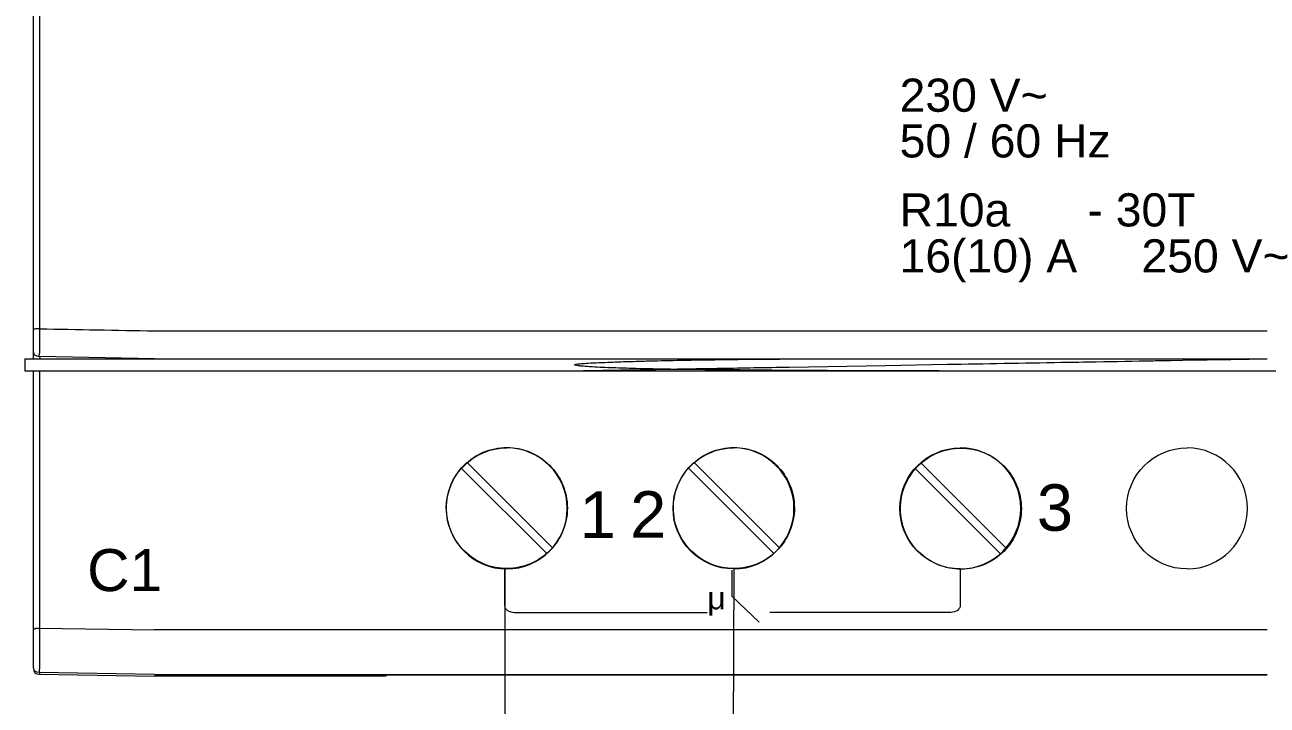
# Model space of a CAD drawing. Header units: millimetres. Extents: x 2593 to 3010, y 1326 to 1702.
# Drawn here: x 2761.05 to 2773.15, y 1595.64 to 1602.26 of the extents above; entities that cross this region are included whole.
import ezdxf

# ---------------------------------------------------------------- set-up
doc = ezdxf.new("R2010")
doc.units = ezdxf.units.MM
doc.layers.add('02_Commande', color=250, linetype='Continuous', lineweight=18)
doc.layers.add('03_Symbole', color=250, linetype='Continuous', lineweight=15)
doc.layers.add('04_Texte', color=7, linetype='Continuous')
doc.styles.add('MtXpl_Arial_Rounded', font='')
doc.styles.get("Standard").update_dxf_attribs({"font": 'arial.ttf'})
doc.styles.get('MtXpl_Arial_Rounded').set_extended_font_data('Arial Rounded')

msp = doc.modelspace()

# ---------------------------------------------------------------- linework, layer by layer
at = {"layer": '02_Commande'}
for p, q in [((2765.731, 1585.797), (2765.731, 1596.961)), ((2767.945, 1591.266), (2767.962, 1596.969))]:
    msp.add_line(p, q, dxfattribs=at)
at = {"layer": '03_Symbole', "color": 0, "lineweight": 0}
for points in [[(2761.137, 1599.307), (2761.137, 1603.153)], [(2761.137, 1599.09), (2761.137, 1599.307)], [(2762.315, 1599.282), (2773.154, 1599.282)], [(2761.052, 1599.011), (2762.315, 1599.011)], [(2761.052, 1599.011), (2761.052, 1598.893)], [(2761.137, 1599.011), (2761.137, 1599.089)], [(2762.315, 1599.011), (2761.195, 1599.031)], [(2762.315, 1599.011), (2773.154, 1599.011)], [(2761.052, 1598.893), (2766.405, 1598.893)], [(2761.137, 1596.389), (2761.137, 1598.893)], [(2761.195, 1598.893), (2761.195, 1596.388)], [(2766.406, 1598.893), (2769.697, 1598.893)], [(2769.697, 1598.893), (2774.418, 1598.893)], [(2761.137, 1596.013), (2761.137, 1596.389)], [(2761.195, 1596.388), (2762.315, 1596.369)], [(2773.155, 1596.369), (2762.316, 1596.369)], [(2761.137, 1595.997), (2761.137, 1596.013)], [(2762.315, 1595.935), (2761.195, 1595.954)], [(2761.195, 1595.954), (2761.195, 1595.938)], [(2761.195, 1595.938), (2762.315, 1595.919)], [(2762.315, 1595.935), (2773.154, 1595.935)], [(2764.433, 1595.918), (2762.316, 1595.918)], [(2764.569, 1595.92), (2764.433, 1595.918)], [(2773.155, 1595.929), (2764.569, 1595.929)], [(2764.569, 1595.929), (2764.569, 1595.92)], [(2764.569, 1595.92), (2764.569, 1595.929)]]:
    msp.add_lwpolyline(points, dxfattribs=at)
at = {"layer": '03_Symbole', "color": 0, "lineweight": 5}
for points in [[(2765.304, 1597.945), (2766.136, 1597.113)], [(2765.36, 1598), (2766.191, 1597.169)], [(2767.516, 1597.945), (2768.347, 1597.113)], [(2767.572, 1598), (2768.403, 1597.169)], [(2769.728, 1597.939), (2770.559, 1597.108)], [(2769.783, 1597.994), (2770.614, 1597.163)], [(2767.939, 1596.953), (2767.939, 1596.699), (2768.206, 1596.444)]]:
    msp.add_lwpolyline(points, dxfattribs=at)
at = {"layer": '03_Symbole', "color": 0, "lineweight": 0}
for points in [[(2761.195, 1603.155), (2761.195, 1601.871), (2761.195, 1600.586), (2761.195, 1599.302)], [(2761.195, 1599.302), (2761.569, 1599.296), (2761.942, 1599.289), (2762.316, 1599.282)], [(2761.195, 1599.031), (2761.154, 1599.031), (2761.137, 1599.049), (2761.137, 1599.09)], [(2761.196, 1599.011), (2761.196, 1599.018), (2761.207, 1599.027), (2761.195, 1599.031)], [(2765.158, 1597.553), (2765.158, 1597.878), (2765.422, 1598.142), (2765.747, 1598.142)], [(2767.367, 1597.553), (2767.367, 1597.878), (2767.631, 1598.142), (2767.956, 1598.142)], [(2769.576, 1597.553), (2769.576, 1597.878), (2769.84, 1598.142), (2770.165, 1598.142)], [(2771.785, 1597.553), (2771.785, 1597.878), (2772.049, 1598.142), (2772.374, 1598.142)], [(2765.158, 1597.553), (2765.158, 1597.228), (2765.422, 1596.964), (2765.747, 1596.964)], [(2767.956, 1596.964), (2767.631, 1596.964), (2767.367, 1597.228), (2767.367, 1597.553)], [(2770.165, 1596.964), (2769.84, 1596.964), (2769.576, 1597.228), (2769.576, 1597.553)], [(2772.374, 1596.964), (2772.049, 1596.964), (2771.785, 1597.228), (2771.785, 1597.553)], [(2761.195, 1595.954), (2761.154, 1595.955), (2761.137, 1595.972), (2761.137, 1596.013)], [(2761.137, 1595.997), (2761.137, 1595.956), (2761.154, 1595.939), (2761.195, 1595.938)]]:
    msp.add_open_spline(points, degree=3, dxfattribs=at)
for points, knots in [([(2761.195, 1599.302), (2761.186, 1599.302), (2761.176, 1599.302), (2761.166, 1599.303), (2761.156, 1599.303), (2761.138, 1599.288), (2761.137, 1599.307)], [0, 0, 0, 0, 1, 1, 1, 2, 2, 2, 2]), ([(2761.195, 1599.302), (2761.195, 1599.257), (2761.195, 1599.212), (2761.195, 1599.166), (2761.195, 1599.144), (2761.195, 1599.121), (2761.195, 1599.098), (2761.195, 1599.098), (2761.195, 1599.065), (2761.195, 1599.065), (2761.195, 1599.053), (2761.173, 1599.031), (2761.195, 1599.031)], [0, 0, 0, 0, 1, 1, 1, 2, 2, 2, 3, 3, 3, 4, 4, 4, 4]), ([(2766.405, 1598.893), (2766.465, 1598.894), (2766.526, 1598.896), (2766.586, 1598.896), (2766.619, 1598.897), (2766.651, 1598.898), (2766.683, 1598.898), (2766.75, 1598.899), (2766.817, 1598.901), (2766.884, 1598.902), (2766.919, 1598.902), (2766.954, 1598.903), (2766.989, 1598.904), (2766.989, 1598.904), (2767.111, 1598.906), (2767.111, 1598.906), (2767.189, 1598.907), (2767.266, 1598.909), (2767.344, 1598.91), (2767.401, 1598.911), (2767.458, 1598.912), (2767.515, 1598.913), (2767.728, 1598.916), (2767.941, 1598.92), (2768.155, 1598.924), (2768.269, 1598.926), (2768.383, 1598.928), (2768.497, 1598.93), (2768.497, 1598.93), (2769.438, 1598.946), (2769.438, 1598.946), (2769.438, 1598.946), (2770.036, 1598.957), (2770.036, 1598.957), (2770.407, 1598.963), (2770.777, 1598.969), (2771.148, 1598.976), (2771.262, 1598.978), (2771.376, 1598.98), (2771.49, 1598.982), (2771.675, 1598.985), (2771.86, 1598.988), (2772.045, 1598.992), (2772.101, 1598.993), (2772.158, 1598.994), (2772.215, 1598.995), (2772.215, 1598.995), (2772.448, 1598.999), (2772.448, 1598.999), (2772.448, 1598.999), (2772.57, 1599.001), (2772.57, 1599.001), (2772.57, 1599.001), (2772.675, 1599.003), (2772.675, 1599.003), (2772.742, 1599.004), (2772.809, 1599.005), (2772.875, 1599.006), (2772.968, 1599.008), (2773.061, 1599.009), (2773.153, 1599.011)], [0, 0, 0, 0, 1, 1, 1, 2, 2, 2, 3, 3, 3, 4, 4, 4, 5, 5, 5, 6, 6, 6, 7, 7, 7, 8, 8, 8, 9, 9, 9, 10, 10, 10, 11, 11, 11, 12, 12, 12, 13, 13, 13, 14, 14, 14, 15, 15, 15, 16, 16, 16, 17, 17, 17, 18, 18, 18, 19, 19, 19, 20, 20, 20, 20]), ([(2769.959, 1598.893), (2769.544, 1598.893), (2769.128, 1598.893), (2768.712, 1598.896), (2768.584, 1598.896), (2768.457, 1598.897), (2768.329, 1598.898), (2768.193, 1598.9), (2768.056, 1598.901), (2767.92, 1598.902), (2767.838, 1598.903), (2767.757, 1598.904), (2767.675, 1598.904), (2767.548, 1598.905), (2767.422, 1598.907), (2767.296, 1598.909), (2767.185, 1598.911), (2767.074, 1598.913), (2766.964, 1598.916), (2766.895, 1598.918), (2766.825, 1598.92), (2766.756, 1598.923), (2766.722, 1598.924), (2766.688, 1598.925), (2766.654, 1598.927), (2766.621, 1598.929), (2766.587, 1598.931), (2766.554, 1598.933), (2766.526, 1598.935), (2766.498, 1598.937), (2766.47, 1598.94), (2766.453, 1598.941), (2766.435, 1598.943), (2766.417, 1598.948), (2766.412, 1598.949), (2766.407, 1598.95), (2766.407, 1598.952), (2766.407, 1598.953), (2766.415, 1598.956), (2766.423, 1598.957), (2766.443, 1598.962), (2766.456, 1598.962), (2766.471, 1598.963), (2766.491, 1598.964), (2766.515, 1598.966), (2766.538, 1598.968), (2766.575, 1598.971), (2766.609, 1598.972), (2766.645, 1598.973), (2766.684, 1598.974), (2766.723, 1598.977), (2766.762, 1598.978), (2766.789, 1598.979), (2766.815, 1598.98), (2766.842, 1598.981), (2766.87, 1598.982), (2766.897, 1598.983), (2766.925, 1598.984), (2766.962, 1598.985), (2766.999, 1598.986), (2767.035, 1598.987), (2767.082, 1598.988), (2767.129, 1598.99), (2767.176, 1598.991), (2767.279, 1598.993), (2767.382, 1598.995), (2767.485, 1598.997), (2767.637, 1599), (2767.79, 1599.002), (2767.942, 1599.004), (2768.096, 1599.006), (2768.251, 1599.007), (2768.405, 1599.008), (2768.596, 1599.009), (2768.788, 1599.01), (2768.979, 1599.011), (2769.165, 1599.011), (2769.35, 1599.011), (2769.535, 1599.011)], [0, 0, 0, 0, 1, 1, 1, 2, 2, 2, 3, 3, 3, 4, 4, 4, 5, 5, 5, 6, 6, 6, 7, 7, 7, 8, 8, 8, 9, 9, 9, 10, 10, 10, 11, 11, 11, 12, 12, 12, 13, 13, 13, 14, 14, 14, 15, 15, 15, 16, 16, 16, 17, 17, 17, 18, 18, 18, 19, 19, 19, 20, 20, 20, 21, 21, 21, 22, 22, 22, 23, 23, 23, 24, 24, 24, 25, 25, 25, 26, 26, 26, 26]), ([(2765.747, 1596.964), (2766.072, 1596.964), (2766.336, 1597.228), (2766.336, 1597.553), (2766.336, 1597.878), (2766.072, 1598.142), (2765.747, 1598.142)], [0, 0, 0, 0, 1, 1, 1, 2, 2, 2, 2]), ([(2767.956, 1596.964), (2768.281, 1596.964), (2768.545, 1597.228), (2768.545, 1597.553), (2768.545, 1597.878), (2768.281, 1598.142), (2767.956, 1598.142)], [0, 0, 0, 0, 1, 1, 1, 2, 2, 2, 2]), ([(2770.165, 1596.964), (2770.49, 1596.964), (2770.754, 1597.228), (2770.754, 1597.553), (2770.754, 1597.878), (2770.49, 1598.142), (2770.165, 1598.142)], [0, 0, 0, 0, 1, 1, 1, 2, 2, 2, 2]), ([(2772.374, 1596.964), (2772.699, 1596.964), (2772.963, 1597.228), (2772.963, 1597.553), (2772.963, 1597.878), (2772.699, 1598.142), (2772.374, 1598.142)], [0, 0, 0, 0, 1, 1, 1, 2, 2, 2, 2]), ([(2761.137, 1596.389), (2761.137, 1596.37), (2761.157, 1596.388), (2761.166, 1596.388), (2761.176, 1596.388), (2761.186, 1596.388), (2761.195, 1596.388)], [0, 0, 0, 0, 1, 1, 1, 2, 2, 2, 2]), ([(2761.195, 1596.388), (2761.195, 1596.316), (2761.195, 1596.243), (2761.195, 1596.171), (2761.195, 1596.135), (2761.195, 1596.099), (2761.195, 1596.062), (2761.195, 1596.044), (2761.195, 1596.026), (2761.195, 1596.008), (2761.195, 1595.99), (2761.183, 1595.973), (2761.195, 1595.954)], [0, 0, 0, 0, 1, 1, 1, 2, 2, 2, 3, 3, 3, 4, 4, 4, 4])]:
    msp.add_open_spline(points, degree=3, knots=knots, dxfattribs=at)
at = {"layer": '03_Symbole', "color": 0, "lineweight": 5}
for points, knots in [([(2766.337, 1597.557), (2766.337, 1597.719), (2766.271, 1597.867), (2766.164, 1597.973), (2766.049, 1598.088), (2765.899, 1598.146), (2765.748, 1598.146), (2765.585, 1598.146), (2765.438, 1598.08), (2765.331, 1597.973), (2765.216, 1597.858), (2765.159, 1597.708), (2765.159, 1597.557), (2765.159, 1597.394), (2765.225, 1597.247), (2765.331, 1597.14), (2765.446, 1597.025), (2765.597, 1596.968), (2765.748, 1596.968), (2765.91, 1596.968), (2766.058, 1597.034), (2766.164, 1597.14), (2766.279, 1597.255), (2766.337, 1597.406), (2766.337, 1597.557)], [0, 0, 0, 0, 1, 1, 1, 2, 2, 2, 3, 3, 3, 4, 4, 4, 5, 5, 5, 6, 6, 6, 7, 7, 7, 8, 8, 8, 8]), ([(2768.549, 1597.557), (2768.549, 1597.719), (2768.483, 1597.867), (2768.376, 1597.973), (2768.261, 1598.088), (2768.11, 1598.146), (2767.96, 1598.146), (2767.797, 1598.146), (2767.65, 1598.08), (2767.543, 1597.973), (2767.428, 1597.858), (2767.37, 1597.708), (2767.37, 1597.557), (2767.37, 1597.394), (2767.436, 1597.247), (2767.543, 1597.14), (2767.658, 1597.025), (2767.809, 1596.968), (2767.96, 1596.968), (2768.122, 1596.968), (2768.27, 1597.034), (2768.376, 1597.14), (2768.491, 1597.255), (2768.549, 1597.406), (2768.549, 1597.557)], [0, 0, 0, 0, 1, 1, 1, 2, 2, 2, 3, 3, 3, 4, 4, 4, 5, 5, 5, 6, 6, 6, 7, 7, 7, 8, 8, 8, 8]), ([(2770.76, 1597.551), (2770.76, 1597.714), (2770.694, 1597.861), (2770.588, 1597.967), (2770.473, 1598.082), (2770.322, 1598.14), (2770.171, 1598.14), (2770.008, 1598.14), (2769.861, 1598.074), (2769.754, 1597.967), (2769.64, 1597.852), (2769.582, 1597.702), (2769.582, 1597.551), (2769.582, 1597.388), (2769.648, 1597.241), (2769.754, 1597.134), (2769.869, 1597.019), (2770.02, 1596.962), (2770.171, 1596.962), (2770.334, 1596.962), (2770.481, 1597.028), (2770.588, 1597.134), (2770.703, 1597.25), (2770.76, 1597.4), (2770.76, 1597.551)], [0, 0, 0, 0, 1, 1, 1, 2, 2, 2, 3, 3, 3, 4, 4, 4, 5, 5, 5, 6, 6, 6, 7, 7, 7, 8, 8, 8, 8]), ([(2765.725, 1596.955), (2765.725, 1596.955), (2765.725, 1596.609), (2765.725, 1596.609), (2765.725, 1596.571), (2765.769, 1596.54), (2765.823, 1596.54), (2765.823, 1596.54), (2767.699, 1596.54), (2767.699, 1596.54)], [0, 0, 0, 0, 1, 1, 1, 2, 2, 2, 3, 3, 3, 3]), ([(2770.165, 1596.955), (2770.165, 1596.955), (2770.165, 1596.609), (2770.165, 1596.609), (2770.165, 1596.571), (2770.123, 1596.54), (2770.072, 1596.54), (2770.072, 1596.54), (2768.309, 1596.54), (2768.309, 1596.54)], [0, 0, 0, 0, 1, 1, 1, 2, 2, 2, 3, 3, 3, 3])]:
    msp.add_open_spline(points, degree=3, knots=knots, dxfattribs=at)

# ---------------------------------------------------------------- texts
at = {"layer": '03_Symbole', "color": 0, "style": 'MtXpl_Arial_Rounded'}
msp.add_text('μ', height=0.221, dxfattribs=at).set_placement((2767.701, 1596.57))
at = {"layer": '04_Texte', "attachment_point": 1}
for s, width, gutter_width, insert, char_height in [('230 V~', 1.80306, 1.614, (2769.574, 1601.739), 0.3229), ('50 / 60 Hz', 2.26196, 1.614, (2769.574, 1601.294), 0.3229), ('R10a      - 30T', 3.34687, 1.614, (2769.574, 1600.622), 0.32287), ('16(10) A     250 V~', 4.17684, 1.614, (2769.574, 1600.174), 0.32287), ('3', 0.45295, 2.265, (2770.911, 1597.788), 0.453), ('1', 0.45295, 2.265, (2766.456, 1597.718), 0.453), ('2', 0.45295, 2.265, (2766.949, 1597.721), 0.453), ('C1', 2.28611, 2.047, (2761.659, 1597.157), 0.4094)]:
    msp.add_mtext_dynamic_manual_height_columns(s, width=width, gutter_width=gutter_width, heights=[0], dxfattribs=dict(at, insert=insert, char_height=char_height))

doc.saveas('drawing.dxf')
